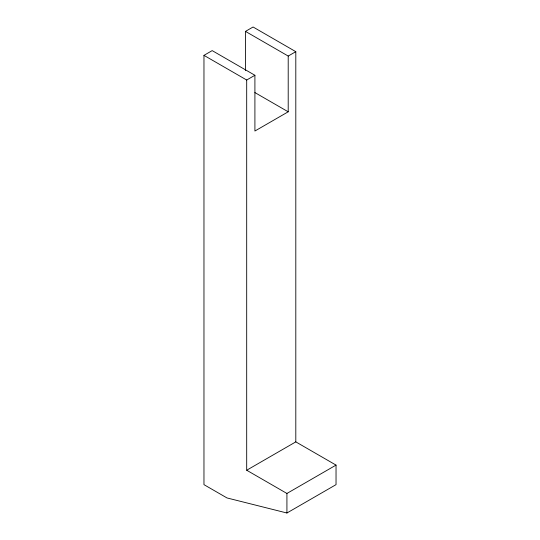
<?xml version="1.0" encoding="UTF-8"?>
<svg xmlns="http://www.w3.org/2000/svg" width="540" height="540" viewBox="0 0 540 540"><rect width="100%" height="100%" fill="white"/><g stroke="black" fill="none" stroke-linecap="round" stroke-linejoin="round"><path stroke-width="0.81" d="M203.965 55.357L246.692 80.021L246.692 470.232L295.805 441.875L336.035 465.102L336.035 484.643L286.922 513L226.996 497.941L203.965 484.65L203.965 55.357L212.179 50.612L254.907 75.276L254.907 131.024L288.205 111.8L288.205 56.059L245.477 31.388L245.477 70.49M245.477 31.388L253.078 27L295.805 51.671L295.805 441.875M246.692 80.021L254.907 75.276M288.205 56.059L295.805 51.671M246.692 470.232L286.922 493.459L336.035 465.102M254.894 92.569L288.205 111.8M286.922 493.459L286.922 513"/></g></svg>
